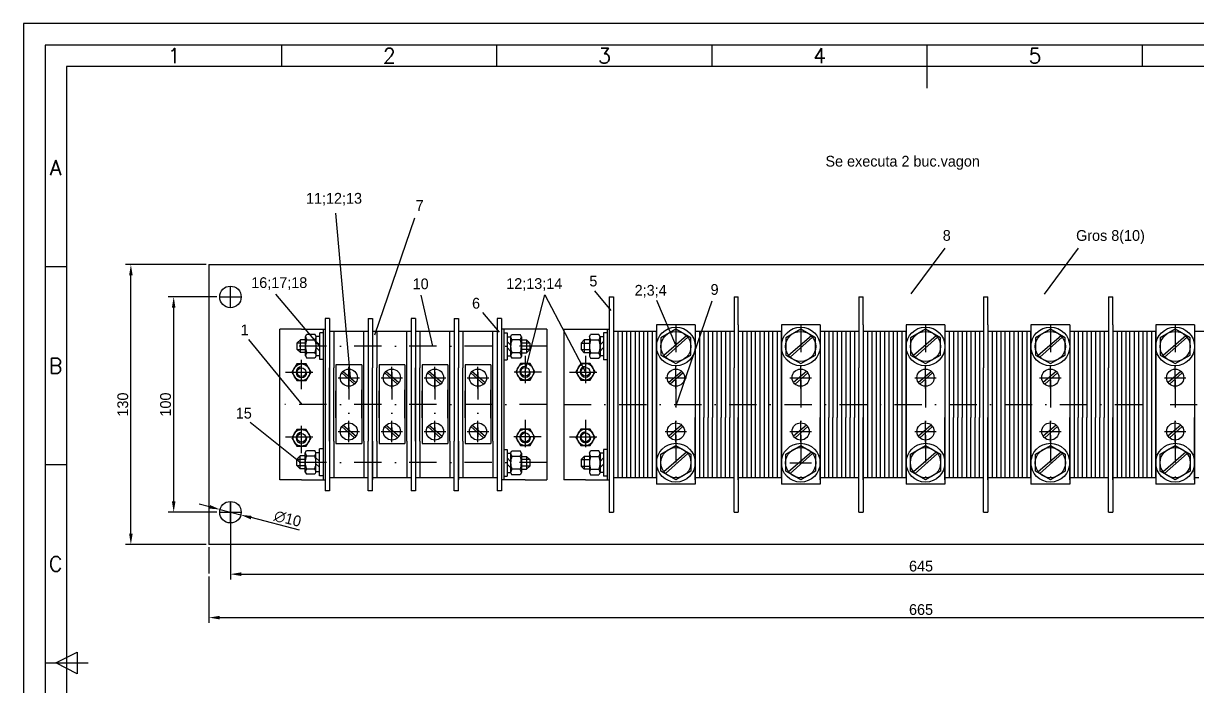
# Model space of a CAD drawing. Header units: millimetres. Extents: x 4 to 424, y 7 to 304.
# Drawn here: x 4.1 to 276.9, y 149.7 to 303.7 of the extents above; entities that cross this region are included whole.
import ezdxf
from ezdxf.enums import TextEntityAlignment as Align

# ---------------------------------------------------------------- set-up
doc = ezdxf.new("R2010")
doc.units = ezdxf.units.MM
doc.linetypes.add('DASHDOT2', pattern=[12.7, 6.35, -3.175, 0, -3.175])
doc.layers.add('AXE', color=1, linetype='DASHDOT2')
doc.layers.add('CONTUR', color=5, linetype='Continuous')
doc.styles.add('ISO', font='SIMPLEX.SHX')
doc.styles.add('ISOCP', font='SIMPLEX.SHX')
doc.dimstyles.new('ISO-25', dxfattribs={"dimtxt": 2.5, "dimasz": 2.5, "dimexe": 1.25, "dimexo": 0.625, "dimtad": 1, "dimtxsty": 'Standard', "dimcen": 2.5, "dimadec": 0, "dimazin": 0, "dimtfac": 1, "dimtmove": 0, "dimatfit": 3, "dimfxl": 1, "dimarcsym": 0})

# ---------------------------------------------------------------- blocks, each defined once
blk = doc.blocks.new('a3')
at = {"color": 70}
for p, q in [((-360, 287), (-360, 292)), ((-310, 287), (-310, 292)), ((-260, 287), (-260, 292)), ((-210, 282), (-210, 292)), ((-160, 287), (-160, 292)), ((-410, 240.5), (-415, 240.5)), ((-410, 194.5), (-415, 194.5)), ((-412.5, 148.5), (-407.5, 151)), ((-407.5, 151), (-407.5, 146)), ((-415, 148.5), (-405, 148.5)), ((-407.5, 146), (-412.5, 148.5))]:
    blk.add_line(p, q, dxfattribs=at)
at = {"color": 240}
for points in [[(0, 297), (-420, 297), (-420, 0), (0, 0)], [(-5, 292), (-415, 292), (-415, 5), (-5, 5)]]:
    blk.add_lwpolyline(points, close=True, dxfattribs=at)
at = {"color": 70}
blk.add_lwpolyline([(-10, 287), (-410, 287), (-410, 10), (-10, 10)], close=True, dxfattribs=at)
at = {"color": 50}
for s, style, p in [('1', 'ISOCP', (-385, 289.5)), ('2', 'ISO', (-335, 289.5)), ('3', 'ISO', (-285, 289.5)), ('4', 'ISO', (-235, 289.5)), ('5', 'ISO', (-185, 289.5)), ('A', 'ISO', (-412.5, 263.5)), ('B', 'ISO', (-412.5, 217.5)), ('C', 'ISO', (-412.5, 171.5))]:
    blk.add_text(s, height=3.5, dxfattribs=dict(at, style=style)).set_placement(p, align=Align.MIDDLE)
blk = doc.blocks.new('*D7')
at = {"color": 0, "lineweight": -2, "transparency": 16777216}
for p, q in [((46.56, 247.68), (27.8, 247.68)), ((29.05, 185.18), (29.05, 245.18)), ((46.56, 182.68), (27.8, 182.68))]:
    blk.add_line(p, q, dxfattribs=at)
at = {"color": 0, "transparency": 16777216}
for points in [[(28.64, 245.18), (29.47, 245.18), (29.05, 247.68)], [(28.64, 185.18), (29.47, 185.18), (29.05, 182.68)]]:
    blk.add_solid(points, dxfattribs=at)
at = {"layer": 'Defpoints', "color": 0, "transparency": 16777216}
for p in [(29.05, 247.68), (47.19, 247.68), (47.19, 182.68)]:
    blk.add_point(p, dxfattribs=at)
at = {"color": 0, "transparency": 16777216, "insert": (27.18, 215.18), "char_height": 2.5, "attachment_point": 5, "rotation": 90}
blk.add_mtext('130', dxfattribs=at)
blk = doc.blocks.new('*D8')
at = {"color": 0, "lineweight": -2, "transparency": 16777216}
for p, q in [((49.06, 240.18), (37.75, 240.18)), ((39, 192.68), (39, 237.68)), ((49.06, 190.18), (37.75, 190.18))]:
    blk.add_line(p, q, dxfattribs=at)
at = {"color": 0, "transparency": 16777216}
for points in [[(38.58, 237.68), (39.41, 237.68), (39, 240.18)], [(38.58, 192.68), (39.41, 192.68), (39, 190.18)]]:
    blk.add_solid(points, dxfattribs=at)
at = {"layer": 'Defpoints', "color": 0, "transparency": 16777216}
for p in [(39, 240.18), (49.69, 240.18), (49.69, 190.18)]:
    blk.add_point(p, dxfattribs=at)
at = {"color": 0, "transparency": 16777216, "insert": (37.12, 215.18), "char_height": 2.5, "attachment_point": 5, "rotation": 90}
blk.add_mtext('100', dxfattribs=at)
blk = doc.blocks.new('*D9')
at = {"color": 0, "lineweight": -2, "transparency": 16777216}
for p, q in [((47.35, 191.44), (44.93, 192.07)), ((49.77, 190.81), (54.6, 189.55)), ((68.23, 186.01), (57.02, 188.92))]:
    blk.add_line(p, q, dxfattribs=at)
at = {"color": 0, "transparency": 16777216}
for points in [[(47.45, 191.84), (47.24, 191.03), (49.77, 190.81)], [(57.13, 189.32), (56.92, 188.52), (54.6, 189.55)]]:
    blk.add_solid(points, dxfattribs=at)
at = {"layer": 'Defpoints', "color": 0, "transparency": 16777216}
for p in [(49.77, 190.81), (54.6, 189.55)]:
    blk.add_point(p, dxfattribs=at)
at = {"color": 0, "transparency": 16777216, "insert": (65.48, 188.66), "char_height": 2.5, "attachment_point": 5, "rotation": 345.4272}
blk.add_mtext('∅10', dxfattribs=at)

msp = doc.modelspace()

# ---------------------------------------------------------------- linework, layer by layer
at = {"color": 1}
for p, q in [((78.3513, 240.5148), (76.653, 259.6023)), ((91.9149, 249.4745), (95.0047, 258.5427)), ((218.1628, 251.4757), (210.2476, 240.8621)), ((249.1358, 251.4598), (241.2206, 240.8461)), ((88.8251, 240.4063), (91.9149, 249.4745)), ((49.6851, 240.1781), (54.6851, 240.1781)), ((52.1851, 237.6781), (52.1851, 242.6781)), ((72.9207, 228.7347), (62.7249, 240.8225)), ((80.0495, 221.4274), (78.3513, 240.5148)), ((85.7354, 231.3381), (88.8251, 240.4063)), ((99.2128, 228.7401), (96.4692, 240.6146)), ((120.6851, 222.9085), (125.2509, 240.6887)), ((125.2509, 240.6887), (134.6851, 222.6781)), ((140.6805, 236.9997), (136.8581, 241.594)), ((155.6851, 229.0051), (151.2855, 239.3376)), ((155.6851, 214.7607), (164.1067, 239.2915)), ((114.6805, 231.9997), (110.8581, 236.594)), ((56.3734, 230.3063), (68.7429, 215.1745)), ((68.6851, 220.1751), (68.6851, 225.1751)), ((79.6932, 218.9152), (79.6932, 223.9152)), ((89.6932, 218.9152), (89.6932, 223.9152)), ((99.6932, 218.9152), (99.6932, 223.9152)), ((109.6932, 218.9152), (109.6932, 223.9152)), ((155.6851, 218.9197), (155.6851, 223.9197)), ((184.6851, 218.9197), (184.6851, 223.9197)), ((213.6851, 218.9197), (213.6851, 223.9197)), ((242.6851, 218.9197), (242.6851, 223.9197)), ((271.6851, 218.9197), (271.6851, 223.9197)), ((66.1851, 222.6751), (71.1851, 222.6751)), ((77.1932, 221.4152), (82.1932, 221.4152)), ((87.1932, 221.4152), (92.1932, 221.4152)), ((97.1932, 221.4152), (102.1932, 221.4152)), ((107.1932, 221.4152), (112.1932, 221.4152)), ((153.1851, 221.4197), (158.1851, 221.4197)), ((182.1851, 221.4197), (187.1851, 221.4197)), ((211.1851, 221.4197), (216.1851, 221.4197)), ((240.1851, 221.4197), (245.1851, 221.4197)), ((269.1851, 221.4197), (274.1851, 221.4197)), ((68.3744, 201.7548), (56.7339, 210.9885)), ((79.6932, 206.4274), (79.6932, 211.4274)), ((89.6932, 206.4274), (89.6932, 211.4274)), ((99.6932, 206.4274), (99.6932, 211.4274)), ((109.6932, 206.4274), (109.6932, 211.4274)), ((155.6851, 206.4319), (155.6851, 211.4319)), ((184.6851, 206.4319), (184.6851, 211.4319)), ((213.6851, 206.4319), (213.6851, 211.4319)), ((242.6851, 206.4319), (242.6851, 211.4319)), ((271.6851, 206.4319), (271.6851, 211.4319)), ((77.1932, 208.9274), (82.1932, 208.9274)), ((87.1932, 208.9274), (92.1932, 208.9274)), ((97.1932, 208.9274), (102.1932, 208.9274)), ((107.1932, 208.9274), (112.1932, 208.9274)), ((153.1851, 208.9319), (158.1851, 208.9319)), ((182.1851, 208.9319), (187.1851, 208.9319)), ((211.1851, 208.9319), (216.1851, 208.9319)), ((240.1851, 208.9319), (245.1851, 208.9319)), ((269.1851, 208.9319), (274.1851, 208.9319)), ((52.1851, 187.6781), (52.1851, 192.6781)), ((52.1851, 192.6781), (52.1851, 174.5398)), ((49.6851, 190.1781), (54.6851, 190.1781)), ((47.1851, 182.0531), (47.1851, 175.9337)), ((47.1851, 175.215), (47.1851, 164.4524)), ((54.6851, 175.7898), (371.6851, 175.7898)), ((49.6851, 165.7024), (376.6851, 165.7024))]:
    msp.add_line(p, q, dxfattribs=at)
at = {"color": 2}
for p, q in [((47.1851, 247.6781), (379.1851, 247.6781)), ((47.1851, 247.6781), (47.1851, 182.6781)), ((140.1851, 240.1762), (140.1851, 190.1762)), ((140.1851, 240.1762), (141.1851, 240.1762)), ((141.1851, 240.1762), (141.1851, 190.1762)), ((169.1851, 240.1761), (169.1851, 223.6761)), ((169.1851, 240.1761), (170.1851, 240.1761)), ((170.1851, 233.6761), (170.1851, 240.1761)), ((198.1851, 240.1761), (198.1851, 223.6761)), ((198.1851, 240.1761), (199.1851, 240.1761)), ((199.1851, 233.6761), (199.1851, 240.1761)), ((227.1851, 240.1761), (227.1851, 223.6761)), ((227.1851, 240.1761), (228.1851, 240.1761)), ((228.1851, 233.6761), (228.1851, 240.1761)), ((256.1851, 240.1761), (256.1851, 223.6761)), ((256.1851, 240.1761), (257.1851, 240.1761)), ((257.1851, 233.6761), (257.1851, 240.1761)), ((74.1851, 235.1751), (74.1851, 195.1751)), ((75.1851, 235.1751), (74.1851, 235.1751)), ((75.1851, 235.1751), (75.1851, 195.1751)), ((84.1851, 235.1683), (84.1851, 223.6741)), ((84.1851, 235.1683), (85.1851, 235.1683)), ((85.1851, 235.1683), (85.1851, 223.6741)), ((94.1851, 235.1751), (94.1851, 195.1751)), ((95.1851, 235.1751), (94.1851, 235.1751)), ((95.1851, 235.1751), (95.1851, 195.1751)), ((104.1851, 235.1683), (104.1851, 223.6741)), ((104.1851, 235.1683), (105.1851, 235.1683)), ((105.1851, 235.1683), (105.1851, 223.6741)), ((114.1851, 235.1761), (114.1851, 195.1751)), ((115.1851, 235.1761), (114.1851, 235.1761)), ((115.1851, 235.1761), (115.1851, 195.1751)), ((68.6851, 232.6751), (63.6851, 232.6751)), ((63.6851, 197.6756), (63.6851, 232.6751)), ((68.6851, 232.6751), (73.7212, 232.6751)), ((73.7212, 232.6751), (73.6977, 197.6751)), ((73.7212, 232.6751), (73.6977, 197.6751)), ((73.7212, 232.6755), (74.1851, 232.6755)), ((75.1851, 232.6741), (75.1851, 223.6767)), ((84.1851, 232.1741), (75.1851, 232.1741)), ((76.1851, 232.1741), (76.1851, 223.6767)), ((83.1851, 223.6751), (83.1851, 232.1741)), ((84.1851, 233.6741), (84.1851, 223.6741)), ((85.1851, 232.6741), (85.1851, 223.6767)), ((94.1851, 232.1741), (85.1851, 232.1741)), ((86.1851, 232.1741), (86.1851, 223.6767)), ((93.1851, 223.6751), (93.1851, 232.1741)), ((95.1851, 232.6741), (95.1851, 223.6767)), ((104.1851, 232.1741), (95.1851, 232.1741)), ((96.1851, 232.1741), (96.1851, 223.6767)), ((103.1851, 223.6751), (103.1851, 232.1741)), ((104.1851, 233.6741), (104.1851, 223.6741)), ((105.1851, 232.6741), (105.1851, 223.6767)), ((114.1851, 232.1741), (105.1851, 232.1741)), ((106.1851, 232.1741), (106.1851, 223.6767)), ((113.1851, 223.6751), (113.1851, 232.1741)), ((115.1851, 232.6781), (115.1851, 197.6781)), ((125.6851, 232.6781), (115.1851, 232.6781)), ((115.1851, 232.6741), (115.1851, 223.6767)), ((115.6851, 232.6781), (115.6851, 197.6781)), ((125.6851, 232.6781), (125.6851, 197.6781)), ((129.6851, 232.6781), (140.1851, 232.6781)), ((129.6851, 232.6781), (129.6851, 197.6781)), ((139.6851, 232.6781), (139.6851, 197.6781)), ((140.1851, 232.6781), (140.1851, 197.6781)), ((142.1851, 232.176), (141.1851, 232.176)), ((142.1851, 232.1762), (142.1851, 198.1762)), ((143.1851, 232.1762), (142.1851, 232.1762)), ((143.1851, 232.1762), (143.1851, 198.1762)), ((144.1851, 232.176), (143.1851, 232.176)), ((144.1851, 232.176), (144.1851, 198.1762)), ((145.1851, 232.176), (144.1851, 232.176)), ((145.1851, 198.1762), (145.1851, 232.176)), ((146.1851, 232.176), (145.1851, 232.176)), ((146.1851, 232.1762), (146.1851, 198.1762)), ((147.1851, 232.1762), (146.1851, 232.1762)), ((147.1851, 232.1762), (147.1851, 198.1762)), ((148.1851, 232.176), (147.1851, 232.176)), ((148.1851, 232.176), (148.1851, 198.1762)), ((149.1851, 232.176), (148.1851, 232.176)), ((149.1851, 198.1762), (149.1851, 232.176)), ((150.1851, 232.176), (149.1851, 232.176)), ((150.1851, 232.176), (150.1851, 198.1762)), ((151.1851, 232.176), (150.1851, 232.176)), ((151.1851, 233.6762), (151.1851, 218.1762)), ((160.1851, 233.6762), (151.1851, 233.6762)), ((151.1851, 198.1762), (151.1851, 232.176)), ((160.1851, 233.6762), (160.1851, 196.6762)), ((160.1851, 232.6761), (160.1851, 218.1761)), ((160.1851, 232.1761), (160.1851, 218.1761)), ((163.1851, 232.1761), (160.1851, 232.1761)), ((161.1851, 232.1761), (161.1851, 218.1761)), ((165.1851, 232.1761), (161.1851, 232.1761)), ((162.1851, 232.1761), (162.1851, 218.1761)), ((163.1851, 232.1761), (163.1851, 218.1761)), ((164.1851, 232.1761), (164.1851, 218.1761)), ((164.1851, 232.1761), (164.1851, 223.6761)), ((165.1851, 232.1761), (165.1851, 218.1761)), ((169.1851, 232.1761), (165.1851, 232.1761)), ((166.1851, 232.1761), (166.1851, 218.1761)), ((167.1851, 232.1761), (167.1851, 218.1761)), ((168.1851, 232.1761), (168.1851, 218.1761)), ((168.1851, 232.1761), (168.1851, 223.6761)), ((170.1851, 233.6761), (170.1851, 196.6761)), ((170.1851, 232.6761), (170.1851, 218.1761)), ((171.1851, 232.176), (170.1851, 232.176)), ((171.1851, 232.1762), (171.1851, 198.1762)), ((172.1851, 232.1762), (171.1851, 232.1762)), ((172.1851, 232.1762), (172.1851, 198.1762)), ((173.1851, 232.176), (172.1851, 232.176)), ((173.1851, 232.176), (173.1851, 198.1762)), ((174.1851, 232.176), (173.1851, 232.176)), ((174.1851, 198.1762), (174.1851, 232.176)), ((175.1851, 232.176), (174.1851, 232.176)), ((175.1851, 232.1762), (175.1851, 198.1762)), ((176.1851, 232.1762), (175.1851, 232.1762)), ((176.1851, 232.1762), (176.1851, 198.1762)), ((177.1851, 232.176), (176.1851, 232.176)), ((177.1851, 232.176), (177.1851, 198.1762)), ((178.1851, 232.176), (177.1851, 232.176)), ((178.1851, 198.1762), (178.1851, 232.176)), ((179.1851, 232.176), (178.1851, 232.176)), ((179.1851, 232.176), (179.1851, 198.1762)), ((180.1851, 232.176), (179.1851, 232.176)), ((189.1851, 233.6762), (180.1851, 233.6762)), ((180.1851, 233.6762), (180.1851, 218.1762)), ((180.1851, 198.1762), (180.1851, 232.176)), ((189.1851, 233.6762), (189.1851, 196.6762)), ((189.1851, 232.6761), (189.1851, 218.1761)), ((189.1851, 232.1761), (189.1851, 218.1761)), ((192.1851, 232.1761), (189.1851, 232.1761)), ((190.1851, 232.1761), (190.1851, 218.1761)), ((194.1851, 232.1761), (190.1851, 232.1761)), ((191.1851, 232.1761), (191.1851, 218.1761)), ((192.1851, 232.1761), (192.1851, 218.1761)), ((193.1851, 232.1761), (193.1851, 218.1761)), ((193.1851, 232.1761), (193.1851, 223.6761)), ((194.1851, 232.1761), (194.1851, 218.1761)), ((198.1851, 232.1761), (194.1851, 232.1761)), ((195.1851, 232.1761), (195.1851, 218.1761)), ((196.1851, 232.1761), (196.1851, 218.1761)), ((197.1851, 232.1761), (197.1851, 218.1761)), ((197.1851, 232.1761), (197.1851, 223.6761)), ((199.1851, 233.6761), (199.1851, 196.6761)), ((199.1851, 232.6761), (199.1851, 218.1761)), ((200.1851, 232.176), (199.1851, 232.176)), ((200.1851, 232.1762), (200.1851, 198.1762)), ((201.1851, 232.1762), (200.1851, 232.1762)), ((201.1851, 232.1762), (201.1851, 198.1762)), ((202.1851, 232.176), (201.1851, 232.176)), ((202.1851, 232.176), (202.1851, 198.1762)), ((203.1851, 232.176), (202.1851, 232.176)), ((203.1851, 198.1762), (203.1851, 232.176)), ((204.1851, 232.176), (203.1851, 232.176)), ((204.1851, 232.1762), (204.1851, 198.1762)), ((205.1851, 232.1762), (204.1851, 232.1762)), ((205.1851, 232.1762), (205.1851, 198.1762)), ((206.1851, 232.176), (205.1851, 232.176)), ((206.1851, 232.176), (206.1851, 198.1762)), ((207.1851, 232.176), (206.1851, 232.176)), ((207.1851, 198.1762), (207.1851, 232.176)), ((208.1851, 232.176), (207.1851, 232.176)), ((208.1851, 232.176), (208.1851, 198.1762)), ((209.1851, 232.176), (208.1851, 232.176)), ((218.1851, 233.6762), (209.1851, 233.6762)), ((209.1851, 233.6762), (209.1851, 218.1762)), ((209.1851, 198.1762), (209.1851, 232.176)), ((218.1851, 233.6762), (218.1851, 196.6762)), ((218.1851, 232.6761), (218.1851, 218.1761)), ((218.1851, 232.1761), (218.1851, 218.1761)), ((221.1851, 232.1761), (218.1851, 232.1761)), ((219.1851, 232.1761), (219.1851, 218.1761)), ((223.1851, 232.1761), (219.1851, 232.1761)), ((220.1851, 232.1761), (220.1851, 218.1761)), ((221.1851, 232.1761), (221.1851, 218.1761)), ((222.1851, 232.1761), (222.1851, 218.1761)), ((222.1851, 232.1761), (222.1851, 223.6761)), ((223.1851, 232.1761), (223.1851, 218.1761)), ((227.1851, 232.1761), (223.1851, 232.1761)), ((224.1851, 232.1761), (224.1851, 218.1761)), ((225.1851, 232.1761), (225.1851, 218.1761)), ((226.1851, 232.1761), (226.1851, 218.1761)), ((226.1851, 232.1761), (226.1851, 223.6761)), ((228.1851, 233.6761), (228.1851, 196.6761)), ((228.1851, 232.6761), (228.1851, 218.1761)), ((229.1851, 232.176), (228.1851, 232.176)), ((229.1851, 232.1762), (229.1851, 198.1762)), ((230.1851, 232.1762), (229.1851, 232.1762)), ((230.1851, 232.1762), (230.1851, 198.1762)), ((231.1851, 232.176), (230.1851, 232.176)), ((231.1851, 232.176), (231.1851, 198.1762)), ((232.1851, 232.176), (231.1851, 232.176)), ((232.1851, 198.1762), (232.1851, 232.176)), ((233.1851, 232.176), (232.1851, 232.176)), ((233.1851, 232.1762), (233.1851, 198.1762)), ((234.1851, 232.1762), (233.1851, 232.1762)), ((234.1851, 232.1762), (234.1851, 198.1762)), ((235.1851, 232.176), (234.1851, 232.176)), ((235.1851, 232.176), (235.1851, 198.1762)), ((236.1851, 232.176), (235.1851, 232.176)), ((236.1851, 198.1762), (236.1851, 232.176)), ((237.1851, 232.176), (236.1851, 232.176)), ((237.1851, 232.176), (237.1851, 198.1762)), ((238.1851, 232.176), (237.1851, 232.176)), ((238.1851, 233.6762), (238.1851, 218.1762)), ((247.1851, 233.6762), (238.1851, 233.6762)), ((238.1851, 198.1762), (238.1851, 232.176)), ((247.1851, 233.6762), (247.1851, 196.6762)), ((247.1851, 232.6761), (247.1851, 218.1761)), ((247.1851, 232.1761), (247.1851, 218.1761)), ((250.1851, 232.1761), (247.1851, 232.1761)), ((252.1851, 232.1761), (248.1851, 232.1761)), ((248.1851, 232.1761), (248.1851, 218.1761)), ((249.1851, 232.1761), (249.1851, 218.1761)), ((250.1851, 232.1761), (250.1851, 218.1761)), ((251.1851, 232.1761), (251.1851, 218.1761)), ((251.1851, 232.1761), (251.1851, 223.6761)), ((252.1851, 232.1761), (252.1851, 218.1761)), ((256.1851, 232.1761), (252.1851, 232.1761)), ((253.1851, 232.1761), (253.1851, 218.1761)), ((254.1851, 232.1761), (254.1851, 218.1761)), ((255.1851, 232.1761), (255.1851, 218.1761)), ((255.1851, 232.1761), (255.1851, 223.6761)), ((257.1851, 233.6761), (257.1851, 196.6761)), ((257.1851, 232.6761), (257.1851, 218.1761)), ((258.1851, 232.176), (257.1851, 232.176)), ((258.1851, 232.1762), (258.1851, 198.1762)), ((259.1851, 232.1762), (258.1851, 232.1762)), ((259.1851, 232.1762), (259.1851, 198.1762)), ((260.1851, 232.176), (259.1851, 232.176)), ((260.1851, 232.176), (260.1851, 198.1762)), ((261.1851, 232.176), (260.1851, 232.176)), ((261.1851, 198.1762), (261.1851, 232.176)), ((262.1851, 232.176), (261.1851, 232.176)), ((262.1851, 232.1762), (262.1851, 198.1762)), ((263.1851, 232.1762), (262.1851, 232.1762)), ((263.1851, 232.1762), (263.1851, 198.1762)), ((264.1851, 232.176), (263.1851, 232.176)), ((264.1851, 232.176), (264.1851, 198.1762)), ((265.1851, 232.176), (264.1851, 232.176)), ((265.1851, 198.1762), (265.1851, 232.176)), ((266.1851, 232.176), (265.1851, 232.176)), ((266.1851, 232.176), (266.1851, 198.1762)), ((267.1851, 232.176), (266.1851, 232.176)), ((267.1851, 233.6762), (267.1851, 218.1762)), ((276.1851, 233.6762), (267.1851, 233.6762)), ((267.1851, 198.1762), (267.1851, 232.176)), ((276.1851, 233.6762), (276.1851, 196.6762)), ((276.1851, 232.6761), (276.1851, 218.1761)), ((276.1851, 232.1761), (276.1851, 218.1761)), ((279.1851, 232.1761), (276.1851, 232.1761)), ((68.4312, 230.2386), (67.6812, 229.4886)), ((67.6812, 229.4886), (69.6225, 229.4886)), ((67.6812, 227.9886), (67.6812, 229.4886)), ((69.6243, 230.2386), (68.4312, 230.2386)), ((68.4312, 227.2386), (68.4312, 230.2386)), ((69.6207, 230.989), (69.9161, 231.5008)), ((69.6207, 226.4926), (69.6207, 230.989)), ((69.9161, 231.5008), (71.8252, 231.5008)), ((69.9161, 230.2408), (71.8252, 230.2408)), ((72.1207, 230.989), (71.8252, 231.5008)), ((72.1207, 226.4926), (72.1207, 230.989)), ((72.1207, 226.5147), (72.1207, 230.9547)), ((72.9207, 230.9547), (72.1207, 230.9547)), ((72.1207, 229.814), (72.9207, 229.014)), ((72.9207, 225.6097), (72.9207, 231.8597)), ((73.7207, 231.8597), (72.9207, 231.8597)), ((72.9207, 226.5147), (72.9207, 230.9547)), ((115.6851, 231.8092), (115.6851, 225.5592)), ((115.6851, 231.8092), (116.4851, 231.8092)), ((116.4851, 231.8092), (116.4851, 225.5592)), ((116.4851, 230.9042), (116.4851, 226.4642)), ((116.4851, 230.9042), (117.2851, 230.9042)), ((117.2851, 229.0191), (116.4851, 229.8191)), ((117.2851, 230.9263), (117.5806, 231.4381)), ((117.2851, 230.9263), (117.2851, 226.4298)), ((117.2851, 230.9042), (117.2851, 226.4642)), ((117.5806, 231.4381), (119.4896, 231.4381)), ((119.4896, 230.1781), (117.5806, 230.1781)), ((119.7851, 230.9263), (119.4896, 231.4381)), ((119.7851, 230.9263), (119.7851, 226.4298)), ((121.7246, 229.4303), (119.7869, 229.4303)), ((119.7887, 230.1803), (120.9746, 230.1803)), ((120.9746, 230.1803), (120.9746, 227.1803)), ((120.9746, 230.1803), (121.7246, 229.4303)), ((121.7246, 229.4303), (121.7246, 227.9303)), ((134.3956, 230.1803), (133.6456, 229.4303)), ((133.6456, 229.4303), (133.6456, 227.9303)), ((133.6456, 229.4303), (135.5833, 229.4303)), ((134.3956, 230.1803), (134.3956, 227.1803)), ((135.5814, 230.1803), (134.3956, 230.1803)), ((135.5851, 230.9263), (135.8806, 231.4381)), ((135.5851, 230.9263), (135.5851, 226.4298)), ((137.7896, 231.4381), (135.8806, 231.4381)), ((135.8806, 230.1781), (137.7896, 230.1781)), ((138.0851, 230.9263), (137.7896, 231.4381)), ((138.0851, 230.9263), (138.0851, 226.4298)), ((138.0851, 230.9042), (138.0851, 226.4642)), ((138.8851, 230.9042), (138.0851, 230.9042)), ((138.0851, 229.0191), (138.8851, 229.8191)), ((139.6851, 231.8092), (138.8851, 231.8092)), ((138.8851, 231.8092), (138.8851, 225.5592)), ((138.8851, 230.9042), (138.8851, 226.4642)), ((139.6851, 231.8092), (139.6851, 225.5592)), ((158.1731, 231.1379), (152.8721, 226.5936)), ((158.4611, 230.8078), (153.2407, 226.1712)), ((187.1731, 231.1379), (181.8721, 226.5936)), ((187.4611, 230.8078), (182.2407, 226.1712)), ((216.1731, 231.1379), (210.8721, 226.5936)), ((216.4611, 230.8078), (211.2407, 226.1712)), ((245.1731, 231.1379), (239.8721, 226.5936)), ((245.4611, 230.8078), (240.2407, 226.1712)), ((274.1731, 231.1379), (268.8721, 226.5936)), ((274.4611, 230.8078), (269.2407, 226.1712)), ((67.6812, 227.9886), (69.6188, 227.9886)), ((68.4312, 227.2386), (67.6812, 227.9886)), ((69.617, 227.2386), (68.4312, 227.2386)), ((69.6207, 226.4881), (69.9161, 225.9764)), ((69.9161, 227.2408), (71.8252, 227.2408)), ((72.1207, 226.4926), (71.8252, 225.9808)), ((72.1207, 228.3998), (72.9207, 227.5998)), ((72.9207, 226.5147), (72.1207, 226.5147)), ((117.2851, 227.6049), (116.4851, 228.4049)), ((116.4851, 226.4642), (117.2851, 226.4642)), ((117.2851, 226.4298), (117.5806, 225.9181)), ((119.4896, 227.1781), (117.5806, 227.1781)), ((119.7851, 226.4298), (119.4896, 225.9181)), ((119.7815, 227.1803), (120.9746, 227.1803)), ((121.7246, 227.9303), (119.7833, 227.9303)), ((120.9746, 227.1803), (121.7246, 227.9303)), ((133.6456, 227.9303), (135.5869, 227.9303)), ((134.3956, 227.1803), (133.6456, 227.9303)), ((135.5887, 227.1803), (134.3956, 227.1803)), ((135.5851, 226.4298), (135.8806, 225.9181)), ((135.8806, 227.1781), (137.7896, 227.1781)), ((138.0851, 226.4298), (137.7896, 225.9181)), ((138.0851, 227.6049), (138.8851, 228.4049)), ((138.8851, 226.4642), (138.0851, 226.4642)), ((71.8252, 225.9808), (69.9161, 225.9808)), ((73.7207, 225.6097), (72.9207, 225.6097)), ((76.7067, 224.4274), (76.7067, 206.1741)), ((82.7067, 224.4274), (76.7067, 224.4274)), ((82.7067, 224.4274), (82.7067, 206.1741)), ((86.7067, 224.4274), (86.7067, 206.1741)), ((92.7067, 224.4274), (86.7067, 224.4274)), ((92.7067, 224.4274), (92.7067, 206.1741)), ((96.7067, 224.4274), (96.7067, 206.1741)), ((102.7067, 224.4274), (96.7067, 224.4274)), ((102.7067, 224.4274), (102.7067, 206.1741)), ((106.7067, 224.4274), (106.7067, 206.1741)), ((112.7067, 224.4274), (106.7067, 224.4274)), ((112.7067, 224.4274), (112.7067, 206.1741)), ((115.6851, 225.5592), (116.4851, 225.5592)), ((119.4896, 225.9181), (117.5806, 225.9181)), ((135.8806, 225.9181), (137.7896, 225.9181)), ((139.6851, 225.5592), (138.8851, 225.5592)), ((75.1851, 206.6751), (75.1851, 223.6767)), ((76.1851, 206.6751), (76.1851, 223.6767)), ((78.0387, 222.5389), (80.9899, 219.9178)), ((78.3444, 222.8891), (81.3411, 220.3202)), ((83.1851, 206.6751), (83.1851, 223.6751)), ((84.1851, 223.6741), (84.1851, 206.6741)), ((85.1851, 206.6751), (85.1851, 223.6767)), ((86.1851, 206.6751), (86.1851, 223.6767)), ((88.0387, 222.5389), (90.9899, 219.9178)), ((88.3444, 222.8891), (91.3411, 220.3202)), ((93.1851, 206.6751), (93.1851, 223.6751)), ((95.1851, 206.6751), (95.1851, 223.6767)), ((96.1851, 206.6751), (96.1851, 223.6767)), ((98.0387, 222.5389), (100.9899, 219.9178)), ((98.3444, 222.8891), (101.3411, 220.3202)), ((103.1851, 206.6751), (103.1851, 223.6751)), ((104.1851, 223.6741), (104.1851, 206.6741)), ((105.1851, 206.6751), (105.1851, 223.6767)), ((106.1851, 206.6751), (106.1851, 223.6767)), ((108.0387, 222.5389), (110.9899, 219.9178)), ((108.3444, 222.8891), (111.3411, 220.3202)), ((113.1851, 206.6751), (113.1851, 223.6751)), ((157.034, 222.8936), (154.0373, 220.3247)), ((157.3396, 222.5434), (154.3885, 219.9223)), ((169.1851, 206.6761), (169.1851, 223.6761)), ((186.034, 222.8936), (183.0373, 220.3247)), ((186.3396, 222.5434), (183.3885, 219.9223)), ((198.1851, 206.6761), (198.1851, 223.6761)), ((215.034, 222.8936), (212.0373, 220.3247)), ((215.3396, 222.5434), (212.3885, 219.9223)), ((227.1851, 206.6761), (227.1851, 223.6761)), ((244.034, 222.8936), (241.0373, 220.3247)), ((244.3396, 222.5434), (241.3885, 219.9223)), ((256.1851, 206.6761), (256.1851, 223.6761)), ((273.034, 222.8936), (270.0373, 220.3247)), ((273.3396, 222.5434), (270.3885, 219.9223)), ((76.7067, 212.0883), (76.7067, 218.3809)), ((82.7067, 211.9984), (82.7067, 218.5607)), ((86.7067, 212.0883), (86.7067, 218.3809)), ((92.7067, 211.9984), (92.7067, 218.5607)), ((96.7067, 212.0883), (96.7067, 218.3809)), ((102.7067, 211.9984), (102.7067, 218.5607)), ((106.7067, 212.0883), (106.7067, 218.3809)), ((112.7067, 211.9984), (112.7067, 218.5607)), ((151.1851, 218.1762), (151.1851, 212.1762)), ((160.1851, 218.1761), (160.1851, 198.1761)), ((160.1851, 218.1761), (160.1851, 212.1761)), ((161.1851, 218.1761), (161.1851, 198.1761)), ((162.1851, 218.1761), (162.1851, 212.1761)), ((163.1851, 218.1761), (163.1851, 212.1761)), ((164.1851, 218.1761), (164.1851, 212.1761)), ((165.1851, 218.1761), (165.1851, 198.1761)), ((166.1851, 218.1761), (166.1851, 212.1761)), ((167.1851, 218.1761), (167.1851, 212.1761)), ((168.1851, 218.1761), (168.1851, 212.1761)), ((170.1851, 218.1761), (170.1851, 212.1761)), ((180.1851, 218.1762), (180.1851, 212.1762)), ((189.1851, 218.1761), (189.1851, 198.1761)), ((189.1851, 218.1761), (189.1851, 212.1761)), ((190.1851, 218.1761), (190.1851, 198.1761)), ((191.1851, 218.1761), (191.1851, 212.1761)), ((192.1851, 218.1761), (192.1851, 212.1761)), ((193.1851, 218.1761), (193.1851, 212.1761)), ((194.1851, 218.1761), (194.1851, 198.1761)), ((195.1851, 218.1761), (195.1851, 212.1761)), ((196.1851, 218.1761), (196.1851, 212.1761)), ((197.1851, 218.1761), (197.1851, 212.1761)), ((199.1851, 218.1761), (199.1851, 212.1761)), ((209.1851, 218.1762), (209.1851, 212.1762)), ((218.1851, 218.1761), (218.1851, 198.1761)), ((218.1851, 218.1761), (218.1851, 212.1761)), ((219.1851, 218.1761), (219.1851, 198.1761)), ((220.1851, 218.1761), (220.1851, 212.1761)), ((221.1851, 218.1761), (221.1851, 212.1761)), ((222.1851, 218.1761), (222.1851, 212.1761)), ((223.1851, 218.1761), (223.1851, 198.1761)), ((224.1851, 218.1761), (224.1851, 212.1761)), ((225.1851, 218.1761), (225.1851, 212.1761)), ((226.1851, 218.1761), (226.1851, 212.1761)), ((228.1851, 218.1761), (228.1851, 212.1761)), ((238.1851, 218.1762), (238.1851, 212.1762)), ((247.1851, 218.1761), (247.1851, 198.1761)), ((247.1851, 218.1761), (247.1851, 212.1761)), ((248.1851, 218.1761), (248.1851, 198.1761)), ((249.1851, 218.1761), (249.1851, 212.1761)), ((250.1851, 218.1761), (250.1851, 212.1761)), ((251.1851, 218.1761), (251.1851, 212.1761)), ((252.1851, 218.1761), (252.1851, 198.1761)), ((253.1851, 218.1761), (253.1851, 212.1761)), ((254.1851, 218.1761), (254.1851, 212.1761)), ((255.1851, 218.1761), (255.1851, 212.1761)), ((257.1851, 218.1761), (257.1851, 212.1761)), ((267.1851, 218.1762), (267.1851, 212.1762)), ((276.1851, 218.1761), (276.1851, 198.1761)), ((276.1851, 218.1761), (276.1851, 212.1761)), ((78.057, 210.0467), (81.0081, 207.4256)), ((78.3626, 210.3969), (81.3593, 207.828)), ((88.057, 210.0467), (91.0081, 207.4256)), ((88.3626, 210.3969), (91.3593, 207.828)), ((98.057, 210.0467), (101.0081, 207.4256)), ((98.3626, 210.3969), (101.3593, 207.828)), ((108.057, 210.0467), (111.0081, 207.4256)), ((108.3626, 210.3969), (111.3593, 207.828)), ((151.1851, 212.1762), (151.1851, 196.6762)), ((157.0157, 210.4014), (154.019, 207.8325)), ((157.3214, 210.0512), (154.3702, 207.4301)), ((160.1851, 197.6761), (160.1851, 212.1761)), ((160.1851, 198.1761), (160.1851, 212.1761)), ((162.1851, 198.1761), (162.1851, 212.1761)), ((163.1851, 198.1761), (163.1851, 212.1761)), ((164.1851, 198.1761), (164.1851, 212.1761)), ((166.1851, 198.1761), (166.1851, 212.1761)), ((167.1851, 198.1761), (167.1851, 212.1761)), ((168.1851, 198.1761), (168.1851, 212.1761)), ((170.1851, 197.6761), (170.1851, 212.1761)), ((180.1851, 212.1762), (180.1851, 196.6762)), ((186.0157, 210.4014), (183.019, 207.8325)), ((186.3214, 210.0512), (183.3702, 207.4301)), ((189.1851, 198.1761), (189.1851, 212.1761)), ((189.1851, 197.6761), (189.1851, 212.1761)), ((191.1851, 198.1761), (191.1851, 212.1761)), ((192.1851, 198.1761), (192.1851, 212.1761)), ((193.1851, 198.1761), (193.1851, 212.1761)), ((195.1851, 198.1761), (195.1851, 212.1761)), ((196.1851, 198.1761), (196.1851, 212.1761)), ((197.1851, 198.1761), (197.1851, 212.1761)), ((199.1851, 197.6761), (199.1851, 212.1761)), ((209.1851, 212.1762), (209.1851, 196.6762)), ((215.0157, 210.4014), (212.019, 207.8325)), ((215.3214, 210.0512), (212.3702, 207.4301)), ((218.1851, 198.1761), (218.1851, 212.1761)), ((218.1851, 197.6761), (218.1851, 212.1761)), ((220.1851, 198.1761), (220.1851, 212.1761)), ((221.1851, 198.1761), (221.1851, 212.1761)), ((222.1851, 198.1761), (222.1851, 212.1761)), ((224.1851, 198.1761), (224.1851, 212.1761)), ((225.1851, 198.1761), (225.1851, 212.1761)), ((226.1851, 198.1761), (226.1851, 212.1761)), ((228.1851, 197.6761), (228.1851, 212.1761)), ((238.1851, 212.1762), (238.1851, 196.6762)), ((244.0157, 210.4014), (241.019, 207.8325)), ((244.3214, 210.0512), (241.3702, 207.4301)), ((247.1851, 197.6761), (247.1851, 212.1761)), ((247.1851, 198.1761), (247.1851, 212.1761)), ((249.1851, 198.1761), (249.1851, 212.1761)), ((250.1851, 198.1761), (250.1851, 212.1761)), ((251.1851, 198.1761), (251.1851, 212.1761)), ((253.1851, 198.1761), (253.1851, 212.1761)), ((254.1851, 198.1761), (254.1851, 212.1761)), ((255.1851, 198.1761), (255.1851, 212.1761)), ((257.1851, 197.6761), (257.1851, 212.1761)), ((267.1851, 212.1762), (267.1851, 196.6762)), ((273.0157, 210.4014), (270.019, 207.8325)), ((273.3214, 210.0512), (270.3702, 207.4301)), ((276.1851, 198.1761), (276.1851, 212.1761)), ((276.1851, 197.6761), (276.1851, 212.1761)), ((72.8638, 198.6242), (72.8638, 204.8742)), ((73.6638, 204.8742), (72.8638, 204.8742)), ((75.1851, 206.6751), (75.1851, 197.6741)), ((76.1851, 206.6751), (76.1851, 198.1751)), ((76.7067, 206.1741), (82.7067, 206.1741)), ((83.1851, 206.6751), (83.1851, 198.1751)), ((84.1851, 195.1751), (84.1851, 206.6741)), ((85.1851, 206.6751), (85.1851, 197.6741)), ((85.1851, 195.1751), (85.1851, 206.6741)), ((86.1851, 206.6751), (86.1851, 198.1751)), ((86.7067, 206.1741), (92.7067, 206.1741)), ((93.1851, 206.6751), (93.1851, 198.1751)), ((95.1851, 206.6751), (95.1851, 197.6741)), ((96.1851, 206.6751), (96.1851, 198.1751)), ((96.7067, 206.1741), (102.7067, 206.1741)), ((103.1851, 206.6751), (103.1851, 198.1751)), ((104.1851, 195.1751), (104.1851, 206.6741)), ((105.1851, 206.6751), (105.1851, 197.6741)), ((105.1851, 195.1751), (105.1851, 206.6741)), ((106.1851, 206.6751), (106.1851, 198.1751)), ((106.7067, 206.1741), (112.7067, 206.1741)), ((113.1851, 206.6751), (113.1851, 198.1751)), ((115.6851, 204.7749), (116.4851, 204.7749)), ((116.4851, 204.7749), (116.4851, 198.5249)), ((139.6851, 204.7749), (138.8851, 204.7749)), ((138.8851, 204.7749), (138.8851, 198.5249)), ((169.1851, 190.1761), (169.1851, 206.6761)), ((198.1851, 190.1761), (198.1851, 206.6761)), ((227.1851, 190.1761), (227.1851, 206.6761)), ((256.1851, 190.1761), (256.1851, 206.6761)), ((68.3744, 203.2531), (67.6244, 202.5031)), ((67.6244, 202.5031), (69.5656, 202.5031)), ((67.6244, 201.0031), (67.6244, 202.5031)), ((69.5675, 203.2531), (68.3744, 203.2531)), ((68.3744, 200.2531), (68.3744, 203.2531)), ((69.5638, 204.0036), (69.8593, 204.5153)), ((69.5638, 199.5071), (69.5638, 204.0036)), ((69.8593, 204.5153), (71.7684, 204.5153)), ((69.8593, 203.2553), (71.7684, 203.2553)), ((72.0638, 204.0036), (71.7684, 204.5153)), ((72.0638, 199.5071), (72.0638, 204.0036)), ((72.0638, 199.5292), (72.0638, 203.9692)), ((72.8638, 203.9692), (72.0638, 203.9692)), ((72.0638, 202.8285), (72.8638, 202.0285)), ((72.8638, 199.5292), (72.8638, 203.9692)), ((116.4851, 203.8699), (116.4851, 199.4299)), ((116.4851, 203.8699), (117.2851, 203.8699)), ((117.2851, 201.9848), (116.4851, 202.7848)), ((117.2851, 203.8921), (117.5806, 204.4038)), ((117.2851, 203.8921), (117.2851, 199.3956)), ((117.2851, 203.8699), (117.2851, 199.4299)), ((117.5806, 204.4038), (119.4896, 204.4038)), ((119.4896, 203.1438), (117.5806, 203.1438)), ((119.7851, 203.8921), (119.4896, 204.4038)), ((119.7851, 203.8921), (119.7851, 199.3956)), ((121.7246, 202.396), (119.7869, 202.396)), ((119.7887, 203.146), (120.9746, 203.146)), ((120.9746, 203.146), (120.9746, 200.146)), ((120.9746, 203.146), (121.7246, 202.396)), ((121.7246, 202.396), (121.7246, 200.896)), ((134.3956, 203.146), (133.6456, 202.396)), ((133.6456, 202.396), (135.5833, 202.396)), ((133.6456, 202.396), (133.6456, 200.896)), ((135.5814, 203.146), (134.3956, 203.146)), ((134.3956, 203.146), (134.3956, 200.146)), ((135.5851, 203.8921), (135.8806, 204.4038)), ((135.5851, 203.8921), (135.5851, 199.3956)), ((137.7896, 204.4038), (135.8806, 204.4038)), ((135.8806, 203.1438), (137.7896, 203.1438)), ((138.0851, 203.8921), (137.7896, 204.4038)), ((138.0851, 203.8921), (138.0851, 199.3956)), ((138.0851, 203.8699), (138.0851, 199.4299)), ((138.8851, 203.8699), (138.0851, 203.8699)), ((138.0851, 201.9848), (138.8851, 202.7848)), ((138.8851, 203.8699), (138.8851, 199.4299)), ((158.1731, 204.1379), (152.8721, 199.5936)), ((158.4611, 203.8078), (153.2407, 199.1712)), ((187.1731, 204.1379), (181.8721, 199.5936)), ((187.4611, 203.8078), (182.2407, 199.1712)), ((216.1731, 204.1379), (210.8721, 199.5936)), ((216.4611, 203.8078), (211.2407, 199.1712)), ((245.1731, 204.1379), (239.8721, 199.5936)), ((245.4611, 203.8078), (240.2407, 199.1712)), ((274.1731, 204.1379), (268.8721, 199.5936)), ((274.4611, 203.8078), (269.2407, 199.1712)), ((67.6244, 201.0031), (69.562, 201.0031)), ((68.3744, 200.2531), (67.6244, 201.0031)), ((69.5602, 200.2531), (68.3744, 200.2531)), ((69.5638, 199.5027), (69.8593, 198.9909)), ((69.8593, 200.2553), (71.7684, 200.2553)), ((72.0638, 199.5071), (71.7684, 198.9953)), ((72.0638, 201.4143), (72.8638, 200.6143)), ((72.8638, 199.5292), (72.0638, 199.5292)), ((117.2851, 200.5706), (116.4851, 201.3706)), ((116.4851, 199.4299), (117.2851, 199.4299)), ((117.2851, 199.3956), (117.5806, 198.8838)), ((119.4896, 200.1438), (117.5806, 200.1438)), ((119.7851, 199.3956), (119.4896, 198.8838)), ((119.7815, 200.146), (120.9746, 200.146)), ((121.7246, 200.896), (119.7833, 200.896)), ((120.9746, 200.146), (121.7246, 200.896)), ((133.6456, 200.896), (135.5869, 200.896)), ((134.3956, 200.146), (133.6456, 200.896)), ((135.5887, 200.146), (134.3956, 200.146)), ((135.5851, 199.3956), (135.8806, 198.8838)), ((135.8806, 200.1438), (137.7896, 200.1438)), ((138.0851, 199.3956), (137.7896, 198.8838)), ((138.0851, 200.5706), (138.8851, 201.3706)), ((138.8851, 199.4299), (138.0851, 199.4299)), ((182.1851, 201.6762), (187.1851, 201.6762)), ((68.6851, 197.6751), (63.6851, 197.6756)), ((68.6851, 197.6751), (73.6977, 197.6751)), ((71.7684, 198.9953), (69.8593, 198.9953)), ((73.6638, 198.6242), (72.8638, 198.6242)), ((73.6977, 197.6755), (74.1851, 197.6755)), ((84.1851, 198.1751), (75.1851, 198.1751)), ((94.1851, 198.1751), (85.1851, 198.1751)), ((104.1851, 198.1751), (95.1851, 198.1751)), ((114.1851, 198.1751), (105.1851, 198.1751)), ((120.6851, 197.6781), (115.1851, 197.6781)), ((115.6851, 198.5249), (116.4851, 198.5249)), ((119.4896, 198.8838), (117.5806, 198.8838)), ((120.6851, 197.6781), (125.6851, 197.6781)), ((134.6851, 197.6781), (129.6851, 197.6781)), ((134.6851, 197.6781), (140.1851, 197.6781)), ((135.8806, 198.8838), (137.7896, 198.8838)), ((139.6851, 198.5249), (138.8851, 198.5249)), ((142.1851, 198.1762), (141.1851, 198.1762)), ((143.1851, 198.1762), (142.1851, 198.1762)), ((144.1851, 198.1762), (143.1851, 198.1762)), ((145.1851, 198.1762), (144.1851, 198.1762)), ((146.1851, 198.1762), (145.1851, 198.1762)), ((147.1851, 198.1762), (146.1851, 198.1762)), ((148.1851, 198.1762), (147.1851, 198.1762)), ((149.1851, 198.1762), (148.1851, 198.1762)), ((150.1851, 198.1762), (149.1851, 198.1762)), ((151.1851, 198.1762), (150.1851, 198.1762)), ((160.1851, 196.6762), (151.1851, 196.6762)), ((161.1851, 198.1761), (160.1851, 198.1761)), ((162.1851, 198.1761), (161.1851, 198.1761)), ((163.1851, 198.1761), (162.1851, 198.1761)), ((164.1851, 198.1761), (163.1851, 198.1761)), ((165.1851, 198.1761), (164.1851, 198.1761)), ((166.1851, 198.1761), (165.1851, 198.1761)), ((167.1851, 198.1761), (166.1851, 198.1761)), ((168.1851, 198.1761), (167.1851, 198.1761)), ((169.1851, 198.1761), (168.1851, 198.1761)), ((171.1851, 198.1762), (170.1851, 198.1762)), ((170.1851, 196.6761), (170.1851, 190.1761)), ((172.1851, 198.1762), (171.1851, 198.1762)), ((173.1851, 198.1762), (172.1851, 198.1762)), ((174.1851, 198.1762), (173.1851, 198.1762)), ((175.1851, 198.1762), (174.1851, 198.1762)), ((176.1851, 198.1762), (175.1851, 198.1762)), ((177.1851, 198.1762), (176.1851, 198.1762)), ((178.1851, 198.1762), (177.1851, 198.1762)), ((179.1851, 198.1762), (178.1851, 198.1762)), ((180.1851, 198.1762), (179.1851, 198.1762)), ((189.1851, 196.6762), (180.1851, 196.6762)), ((190.1851, 198.1761), (189.1851, 198.1761)), ((191.1851, 198.1761), (190.1851, 198.1761)), ((192.1851, 198.1761), (191.1851, 198.1761)), ((193.1851, 198.1761), (192.1851, 198.1761)), ((194.1851, 198.1761), (193.1851, 198.1761)), ((195.1851, 198.1761), (194.1851, 198.1761)), ((196.1851, 198.1761), (195.1851, 198.1761)), ((197.1851, 198.1761), (196.1851, 198.1761)), ((198.1851, 198.1761), (197.1851, 198.1761)), ((200.1851, 198.1762), (199.1851, 198.1762)), ((199.1851, 196.6761), (199.1851, 190.1761)), ((201.1851, 198.1762), (200.1851, 198.1762)), ((202.1851, 198.1762), (201.1851, 198.1762)), ((203.1851, 198.1762), (202.1851, 198.1762)), ((204.1851, 198.1762), (203.1851, 198.1762)), ((205.1851, 198.1762), (204.1851, 198.1762)), ((206.1851, 198.1762), (205.1851, 198.1762)), ((207.1851, 198.1762), (206.1851, 198.1762)), ((208.1851, 198.1762), (207.1851, 198.1762)), ((209.1851, 198.1762), (208.1851, 198.1762)), ((218.1851, 196.6762), (209.1851, 196.6762)), ((219.1851, 198.1761), (218.1851, 198.1761)), ((220.1851, 198.1761), (219.1851, 198.1761)), ((221.1851, 198.1761), (220.1851, 198.1761)), ((222.1851, 198.1761), (221.1851, 198.1761)), ((223.1851, 198.1761), (222.1851, 198.1761)), ((224.1851, 198.1761), (223.1851, 198.1761)), ((225.1851, 198.1761), (224.1851, 198.1761)), ((226.1851, 198.1761), (225.1851, 198.1761)), ((227.1851, 198.1761), (226.1851, 198.1761)), ((229.1851, 198.1762), (228.1851, 198.1762)), ((228.1851, 196.6761), (228.1851, 190.1761)), ((230.1851, 198.1762), (229.1851, 198.1762)), ((231.1851, 198.1762), (230.1851, 198.1762)), ((232.1851, 198.1762), (231.1851, 198.1762)), ((233.1851, 198.1762), (232.1851, 198.1762)), ((234.1851, 198.1762), (233.1851, 198.1762)), ((235.1851, 198.1762), (234.1851, 198.1762)), ((236.1851, 198.1762), (235.1851, 198.1762)), ((237.1851, 198.1762), (236.1851, 198.1762)), ((238.1851, 198.1762), (237.1851, 198.1762)), ((247.1851, 196.6762), (238.1851, 196.6762)), ((248.1851, 198.1761), (247.1851, 198.1761)), ((249.1851, 198.1761), (248.1851, 198.1761)), ((250.1851, 198.1761), (249.1851, 198.1761)), ((251.1851, 198.1761), (250.1851, 198.1761)), ((252.1851, 198.1761), (251.1851, 198.1761)), ((253.1851, 198.1761), (252.1851, 198.1761)), ((254.1851, 198.1761), (253.1851, 198.1761)), ((255.1851, 198.1761), (254.1851, 198.1761)), ((256.1851, 198.1761), (255.1851, 198.1761)), ((258.1851, 198.1762), (257.1851, 198.1762)), ((257.1851, 196.6761), (257.1851, 190.1761)), ((259.1851, 198.1762), (258.1851, 198.1762)), ((260.1851, 198.1762), (259.1851, 198.1762)), ((261.1851, 198.1762), (260.1851, 198.1762)), ((262.1851, 198.1762), (261.1851, 198.1762)), ((263.1851, 198.1762), (262.1851, 198.1762)), ((264.1851, 198.1762), (263.1851, 198.1762)), ((265.1851, 198.1762), (264.1851, 198.1762)), ((266.1851, 198.1762), (265.1851, 198.1762)), ((267.1851, 198.1762), (266.1851, 198.1762)), ((276.1851, 196.6762), (267.1851, 196.6762)), ((277.1851, 198.1761), (276.1851, 198.1761)), ((75.1851, 195.1751), (74.1851, 195.1751)), ((85.1851, 195.1751), (84.1851, 195.1751)), ((95.1851, 195.1751), (94.1851, 195.1751)), ((105.1851, 195.1751), (104.1851, 195.1751)), ((115.1851, 195.1751), (114.1851, 195.1751)), ((140.1851, 190.1762), (141.1851, 190.1762)), ((169.1851, 190.1761), (170.1851, 190.1761)), ((198.1851, 190.1761), (199.1851, 190.1761)), ((227.1851, 190.1761), (228.1851, 190.1761)), ((256.1851, 190.1761), (257.1851, 190.1761)), ((379.1851, 182.6781), (47.1851, 182.6781))]:
    msp.add_line(p, q, dxfattribs=at)
at = {"color": 1, "linetype": 'DASHDOT2'}
for p, q in [((155.6851, 233.6762), (155.6851, 196.6762)), ((184.6851, 233.6762), (184.6851, 196.6762)), ((213.6851, 233.6762), (213.6851, 196.6762)), ((242.6851, 233.6762), (242.6851, 196.6762)), ((271.6851, 233.6762), (271.6851, 196.6762)), ((125.6851, 228.7399), (67.6812, 228.7403)), ((120.6851, 226.475), (120.6851, 219.3421)), ((134.6851, 226.475), (134.6851, 219.3421)), ((68.6851, 218.7545), (68.6851, 226.3572)), ((64.9898, 222.6751), (72.4996, 222.6751)), ((79.6851, 222.6741), (79.6851, 207.6741)), ((79.6851, 219.4241), (79.6851, 221.9241)), ((89.6851, 222.6741), (89.6851, 207.6741)), ((89.6851, 219.4241), (89.6851, 221.9241)), ((99.6851, 222.6741), (99.6851, 207.6741)), ((99.6851, 219.4241), (99.6851, 221.9241)), ((109.6851, 222.6741), (109.6851, 207.6741)), ((109.6851, 219.4241), (109.6851, 221.9241)), ((124.4206, 222.6781), (117.1116, 222.6781)), ((130.9496, 222.6781), (138.2586, 222.6781)), ((125.6851, 215.1774), (63.6851, 215.1774)), ((129.6851, 215.1755), (296.6851, 215.1765)), ((68.6851, 203.8782), (68.6851, 211.0111)), ((79.6851, 208.4241), (79.6851, 210.9241)), ((89.6851, 208.4241), (89.6851, 210.9241)), ((99.6851, 208.4241), (99.6851, 210.9241)), ((109.6851, 208.4241), (109.6851, 210.9241)), ((120.6851, 211.5987), (120.6851, 203.996)), ((134.6851, 211.5987), (134.6851, 203.996)), ((64.9496, 207.6751), (72.2586, 207.6751)), ((124.3804, 207.6781), (116.8706, 207.6781)), ((130.9898, 207.6781), (138.4996, 207.6781)), ((125.6851, 201.7545), (67.6244, 201.7548))]:
    msp.add_line(p, q, dxfattribs=at)
at = {"color": 2}
for points in [[(152.221, 226.6762), (155.6851, 224.6762), (159.1492, 226.6762), (159.1492, 230.6762), (155.6851, 232.6762), (152.221, 230.6762)], [(181.221, 226.6762), (184.6851, 224.6762), (188.1492, 226.6762), (188.1492, 230.6762), (184.6851, 232.6762), (181.221, 230.6762)], [(210.221, 226.6762), (213.6851, 224.6762), (217.1492, 226.6762), (217.1492, 230.6762), (213.6851, 232.6762), (210.221, 230.6762)], [(239.221, 226.6762), (242.6851, 224.6762), (246.1492, 226.6762), (246.1492, 230.6762), (242.6851, 232.6762), (239.221, 230.6762)], [(268.221, 226.6762), (271.6851, 224.6762), (275.1492, 226.6762), (275.1492, 230.6762), (271.6851, 232.6762), (268.221, 230.6762)], [(66.4602, 222.6751), (67.5727, 220.7483), (69.7976, 220.7483), (70.91, 222.6751), (69.7976, 224.602), (67.5727, 224.602)], [(118.4602, 222.7974), (119.5726, 220.8705), (121.7975, 220.8705), (122.91, 222.7974), (121.7975, 224.7242), (119.5726, 224.7242)], [(132.4602, 222.7974), (133.5726, 220.8705), (135.7975, 220.8705), (136.91, 222.7974), (135.7975, 224.7242), (133.5726, 224.7242)], [(66.4602, 207.4447), (67.5727, 205.5178), (69.7976, 205.5178), (70.91, 207.4447), (69.7976, 209.3715), (67.5727, 209.3715)], [(118.4602, 207.5669), (119.5726, 205.6401), (121.7975, 205.6401), (122.91, 207.5669), (121.7975, 209.4937), (119.5726, 209.4937)], [(132.4602, 207.5669), (133.5726, 205.6401), (135.7975, 205.6401), (136.91, 207.5669), (135.7975, 209.4937), (133.5726, 209.4937)], [(152.221, 203.6762), (155.6851, 205.6762), (159.1492, 203.6762), (159.1492, 199.6762), (155.6851, 197.6762), (152.221, 199.6762)], [(181.221, 203.6762), (184.6851, 205.6762), (188.1492, 203.6762), (188.1492, 199.6762), (184.6851, 197.6762), (181.221, 199.6762)], [(210.221, 203.6762), (213.6851, 205.6762), (217.1492, 203.6762), (217.1492, 199.6762), (213.6851, 197.6762), (210.221, 199.6762)], [(239.221, 203.6762), (242.6851, 205.6762), (246.1492, 203.6762), (246.1492, 199.6762), (242.6851, 197.6762), (239.221, 199.6762)], [(268.221, 203.6762), (271.6851, 205.6762), (275.1492, 203.6762), (275.1492, 199.6762), (271.6851, 197.6762), (268.221, 199.6762)]]:
    msp.add_lwpolyline(points, close=True, dxfattribs=at)
for centre, radius in [((52.1851, 240.1781), 2.5), ((155.6851, 228.6762), 4.5), ((155.6851, 228.6762), 3.5), ((184.6851, 228.6762), 4.5), ((184.6851, 228.6762), 3.5), ((213.6851, 228.6762), 4.5), ((213.6851, 228.6762), 3.5), ((242.6851, 228.6762), 4.5), ((242.6851, 228.6762), 3.5), ((271.6851, 228.6762), 4.5), ((271.6851, 228.6762), 3.5), ((68.6851, 222.6751), 1.9268), ((68.6851, 222.6751), 1.0152), ((120.6851, 222.7974), 1.9268), ((120.6851, 222.7974), 1.0152), ((134.6851, 222.7974), 1.9268), ((134.6851, 222.7974), 1.0152), ((79.6932, 221.4152), 2), ((89.6932, 221.4152), 2), ((99.6932, 221.4152), 2), ((109.6932, 221.4152), 2), ((155.6851, 221.4197), 2), ((184.6851, 221.4197), 2), ((213.6851, 221.4197), 2), ((242.6851, 221.4197), 2), ((271.6851, 221.4197), 2), ((79.6932, 208.9274), 2), ((89.6932, 208.9274), 2), ((99.6932, 208.9274), 2), ((109.6932, 208.9274), 2), ((155.6851, 208.9319), 2), ((184.6851, 208.9319), 2), ((213.6851, 208.9319), 2), ((242.6851, 208.9319), 2), ((271.6851, 208.9319), 2), ((68.6851, 207.4447), 1.9268), ((68.6851, 207.4447), 1.0152), ((120.6851, 207.5669), 1.9268), ((120.6851, 207.5669), 1.0152), ((134.6851, 207.5669), 1.9268), ((134.6851, 207.5669), 1.0152), ((155.6851, 201.6762), 4.5), ((155.6851, 201.6762), 3.5), ((184.6851, 201.6762), 4.5), ((184.6851, 201.6762), 3.5), ((213.6851, 201.6762), 4.5), ((213.6851, 201.6762), 3.5), ((242.6851, 201.6762), 4.5), ((242.6851, 201.6762), 3.5), ((271.6851, 201.6762), 4.5), ((271.6851, 201.6762), 3.5), ((52.1851, 190.1781), 2.5)]:
    msp.add_circle(centre, radius, dxfattribs=at)
for centre, radius, start, end in [((71.7524, 231.3983), 2.1706, 190.868459, 212.226539), ((73.576, 228.7408), 3.9554, 157.713836, 202.286164), ((69.989, 231.3983), 2.1706, 327.773461, 349.131541), ((68.1653, 228.7408), 3.9554, 337.713836, 22.286164), ((119.4168, 231.3356), 2.1706, 190.868459, 212.226539), ((121.2405, 228.6781), 3.9554, 157.713836, 202.286164), ((117.6534, 231.3356), 2.1706, 327.773461, 349.131541), ((115.8297, 228.6781), 3.9554, 337.713836, 22.286164), ((137.7168, 231.3356), 2.1706, 190.868459, 212.226539), ((139.5405, 228.6781), 3.9554, 157.713836, 202.286164), ((135.9534, 231.3356), 2.1706, 327.773461, 349.131541), ((134.1297, 228.6781), 3.9554, 337.713836, 22.286164), ((71.7524, 226.0833), 2.1706, 147.773461, 169.131541), ((69.989, 226.0833), 2.1706, 10.868459, 32.226539), ((119.4168, 226.0205), 2.1706, 147.773461, 169.131541), ((117.6534, 226.0205), 2.1706, 10.868459, 32.226539), ((137.7168, 226.0205), 2.1706, 147.773461, 169.131541), ((135.9534, 226.0205), 2.1706, 10.868459, 32.226539), ((71.6955, 204.4129), 2.1706, 190.868459, 212.226539), ((73.5192, 201.7553), 3.9554, 157.713836, 202.286164), ((69.9321, 204.4129), 2.1706, 327.773461, 349.131541), ((68.1085, 201.7553), 3.9554, 337.713836, 22.286164), ((119.4168, 204.3014), 2.1706, 190.868459, 212.226539), ((121.2405, 201.6438), 3.9554, 157.713836, 202.286164), ((117.6534, 204.3014), 2.1706, 327.773461, 349.131541), ((115.8297, 201.6438), 3.9554, 337.713836, 22.286164), ((137.7168, 204.3014), 2.1706, 190.868459, 212.226539), ((139.5405, 201.6438), 3.9554, 157.713836, 202.286164), ((135.9534, 204.3014), 2.1706, 327.773461, 349.131541), ((134.1297, 201.6438), 3.9554, 337.713836, 22.286164), ((71.6955, 199.0978), 2.1706, 147.773461, 169.131541), ((69.9321, 199.0978), 2.1706, 10.868459, 32.226539), ((119.4168, 198.9863), 2.1706, 147.773461, 169.131541), ((117.6534, 198.9863), 2.1706, 10.868459, 32.226539), ((137.7168, 198.9863), 2.1706, 147.773461, 169.131541), ((135.9534, 198.9863), 2.1706, 10.868459, 32.226539)]:
    msp.add_arc(centre, radius, start, end, dxfattribs=at)
at = {"color": 1}
for points in [[(54.6851, 176.2064), (54.6851, 175.3731), (52.1851, 175.7898)], [(49.6851, 166.1191), (49.6851, 165.2857), (47.1851, 165.7024)]]:
    msp.add_solid(points, dxfattribs=at)
at = {"layer": 'AXE'}
msp.add_line((68.6851, 219.296), (68.6851, 225.5619), dxfattribs=at)
at = {"layer": 'CONTUR', "color": 1}
for centre in [(68.6851, 222.6751), (120.6851, 222.7974), (134.6851, 222.7974), (68.6851, 207.4447), (120.6851, 207.5669), (134.6851, 207.5669)]:
    msp.add_arc(centre, 1.25, 90, 360, dxfattribs=at)

# ---------------------------------------------------------------- block references
msp.add_blockref('a3', (424.0996, 6.6726))

# ---------------------------------------------------------------- texts
at = {"color": 2}
msp.add_text('Se executa 2 buc.vagon', height=2.5, dxfattribs=at).set_placement((190.4342, 270.4416))
at = {"color": 1}
for s, p in [('11;12;13', (69.743, 261.8296)), ('7', (95.2224, 260.1585)), ('8', (217.6896, 253.2059)), ('Gros 8(10)', (248.6625, 253.19)), ('16;17;18', (57.0225, 242.2442)), ('10', (94.5226, 241.9608)), ('12;13;14', (116.2685, 242.0272)), ('5', (135.575, 242.6108)), ('2;3;4', (146.0992, 240.4664)), ('9', (163.7409, 240.6583)), ('6', (108.3225, 237.4626)), ('1', (54.5554, 231.2695)), ('15', (53.4366, 211.929)), ('645', (209.8518, 176.4148)), ('665', (209.8518, 166.3274))]:
    msp.add_text(s, height=2.5, dxfattribs=at).set_placement(p)

# ---------------------------------------------------------------- dimensions: what is measured, and where the dimension line sits
for base, p1, p2, picture, middle in [((29.0521, 247.6781), (47.1851, 182.6781), (47.1851, 247.6781), '*D7', (27.1771, 215.1781)), ((38.9952, 240.1781), (49.6851, 190.1781), (49.6851, 240.1781), '*D8', (37.1202, 215.1781))]:
    dim = msp.add_linear_dim(base=base, p1=p1, p2=p2, angle=90, dimstyle='ISO-25', override={"dimlfac": 2}, dxfattribs=at)
    dim.commit()
    dim.dimension.update_dxf_attribs({"geometry": picture, "text_midpoint": middle})
dim = msp.add_diameter_dim_2p(p1=(49.7655, 190.8071), p2=(54.6047, 189.549), dimstyle='ISO-25', override={"dimlfac": 2}, dxfattribs=at)
dim.commit()
dim.dimension.update_dxf_attribs({"geometry": '*D9', "text_midpoint": (65.0088, 186.8442), "dimtype": 163})

doc.saveas('drawing.dxf')
